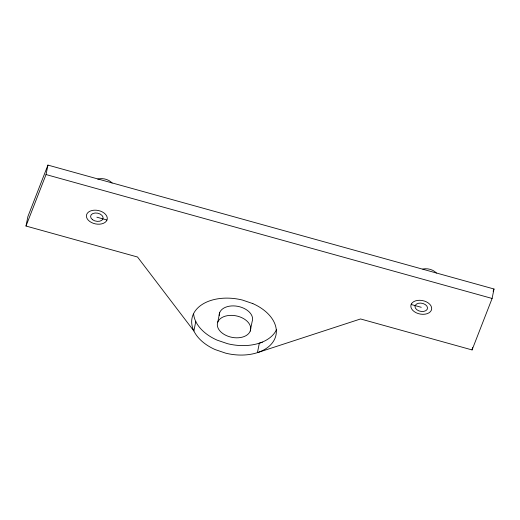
<?xml version="1.0" encoding="UTF-8"?>
<svg xmlns="http://www.w3.org/2000/svg" width="520" height="520" viewBox="0 0 520 520"><rect width="100%" height="100%" fill="white"/><g stroke="black" fill="none" stroke-linecap="round" stroke-linejoin="round"><path stroke-width="0.78" d="M195.774 321.516L193.882 330.98L137.52 257.01L26 226.037L27.891 216.573L47.931 165.094L494 288.997L492.109 298.461L472.069 349.934L360.555 318.962L257.439 352.638L259.331 343.174L262.411 342.166M26 226.037L46.04 174.558L47.931 165.094M217.783 322.088L219.674 312.624M250.224 331.097A16.9 10.953 11.3 0 0 229.365 315.425A16.9 10.953 11.3 0 0 222.424 333.255A16.9 10.953 11.3 0 0 250.224 331.097L252.116 321.633A16.9 10.953 11.3 0 0 237.75 306.332A16.9 10.953 11.3 0 0 219.193 315.445M472.069 349.934L472.543 347.568M493.116 291.265L494 288.997M46.04 174.558L492.109 298.461M96.85 217.191L106.984 220.006A10.562 6.845 11.3 0 0 93.951 210.21A10.562 6.845 11.3 0 0 89.609 221.358A10.562 6.845 11.3 0 0 106.984 220.006M411.19 304.506L421.259 307.3M276.62 329.446A42.816 27.748 11.3 0 1 227.533 343.688L217.081 340.125A42.816 27.748 11.3 0 1 193.642 314.08M422.793 269.055A10.562 6.845 11.3 0 1 436.404 273.078M97.753 179.101A10.562 6.845 11.3 0 1 112.093 183.086M415.24 305.468L414.999 306.514A6.338 4.108 11.3 0 0 423.807 311.389A6.338 4.108 11.3 0 0 425.38 304.636A6.338 4.108 11.3 0 0 415.24 305.468M411.32 304.05L410.832 305.773A10.562 6.845 11.3 0 0 425.204 314.158A10.562 6.845 11.3 0 0 428.356 303.03A10.562 6.845 11.3 0 0 411.32 304.05M252.824 303.596L242.365 300.034A42.816 27.748 11.3 0 0 193.947 312.942A42.816 27.748 11.3 0 0 215.189 349.59L225.641 353.151A42.816 27.748 11.3 0 0 274.066 340.243A42.816 27.748 11.3 0 0 252.824 303.596M92.502 219.687A6.338 4.108 11.3 0 0 102.927 218.881A6.338 4.108 11.3 0 0 95.108 213.005A6.338 4.108 11.3 0 0 92.502 219.687"/></g></svg>
